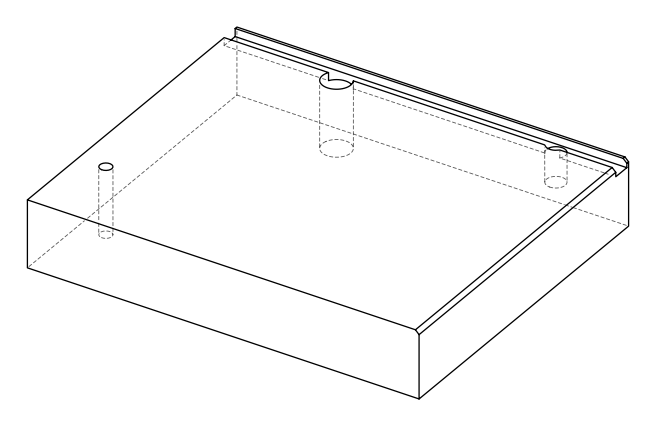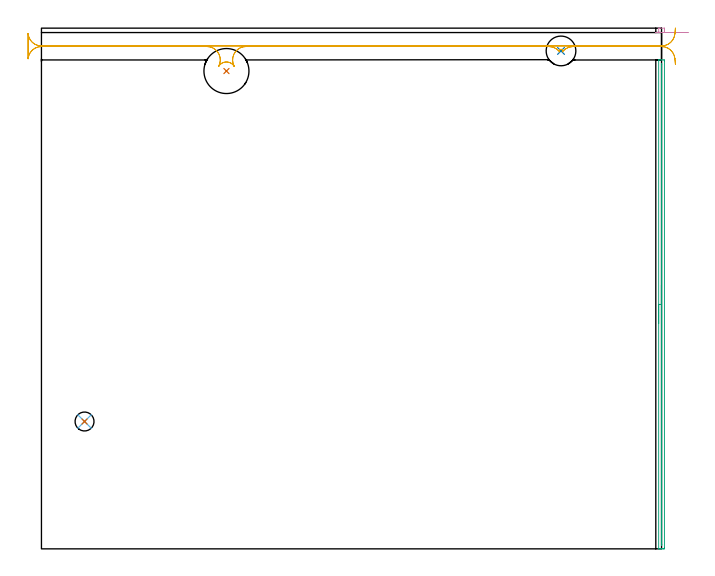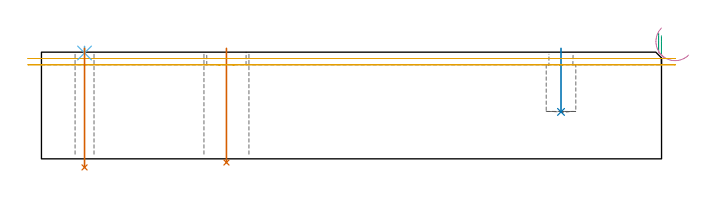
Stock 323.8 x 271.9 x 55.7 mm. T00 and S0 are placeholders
(PLAN: 7 operations, 5 tool changes, 8 min)
(1 INDEXABLE_INSERT_DRILL_THROUGH_HOLE_FROM_SOLID | STEP1HOLE_1 | NXT0302_018 | 0.24 min | 24140 mm3)
(2 INDEXABLE_INSERT_DRILL_BLIND_HOLE_FROM_SOLID | STEP1POCKET | NXT0302_002 | 0.13 min | 5845 mm3)
(3 AREA_MILL | FG_CHAMFER_SURFACE | UGT0205_001 | 4.22 min | 1159 mm3)
(4 AREA_MILL_1 | FG_CHAMFER_SURFACE_1 | UGT0205_001 | 0.18 min | 21 mm3)
(5 MILL_RECTANGULAR_SLOT | SLOT_RECTANGULAR | UGT0201_103 | Follow Part, ap 3.5, ae 75% | 2.95 min | 28901 mm3)
(6 SPOT_DRILL | STEP1HOLE | NXT0321_9005460120000 | 0.03 min | 5 mm3)
(7 DRILL_THROUGH_HOLE_INTO_CENTER | STEP1HOLE | UGT0301_494 | 0.25 min | 4274 mm3)
(TOOL NXT0302_018 | Index. Insert Drill 23.5mm [880-D2350L25-03] | D23.5 PA176 FL71 Z2)
(TOOL NXT0302_002 | Index. Insert Drill 15.5mm [880-D1550L20-05] | D15.5 PA176 FL78 Z2)
(TOOL UGT0205_001 | Chamfer Mill 20 x 3 x 45 deg. | D20 FL50 Z2)
(TOOL UGT0201_103 | End Mill 14 mm | D14 FL19 Z2)
(TOOL NXT0321_9005460120000 | NC Spot Drill, 142deg, 12mm, Carbide, Uncoated | D12 PA142 FL30 Z2)
(TOOL UGT0301_494 | Carbide Drill 9.9 mm | D9.9 PA118 FL87 Z2)
(OP 1 INDEXABLE_INSERT_DRILL_THROUGH_HOLE_FROM_SOLID)
G17 G21 G94 G90
T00 M6
G54
G17 G0 G90 X96.6 Y249.5 S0 M3
G43 Z65.7 H1
G94 G81 G98 Z-1.91 F250. R57.7
G80
M5
M2
(OP 2 INDEXABLE_INSERT_DRILL_BLIND_HOLE_FROM_SOLID)
G17 G21 G94 G90
T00 M6
G54
G17 G0 G90 X271.3 Y260. S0 M3
G43 Z65.7 H1
G94 G81 G98 Z24.5 F250. R57.7
G80
M5
M2
(OP 3 AREA_MILL)
G17 G21 G94 G90
T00 M6
G54
G17 G0 G90 X322.3 Y117.65 S1061 M3
G43 Z65.7 H0
G94 G1 Y117.688 Z64.828 F250.
Y117.802 Z63.963
Y117.991 Z63.112
Y118.253 Z62.28
Y118.587 Z61.474
Y118.99 Z60.7
Y119.458 Z59.964
Y119.99 Z59.272
Y120.579 Z58.629
Y121.222 Z58.039
Y121.914 Z57.508
Y122.65 Z57.04
Y123.424 Z56.637
Y124.23 Z56.303
Y125.062 Z56.041
Y125.913 Z55.852
Y126.778 Z55.738
Y127.65 Z55.7
Y255.152
X322.303 Y255.29 Z55.688
X322.351 Y255.293 Z55.641
X322.703 Y255.3 Z55.296
X323.207 Z54.792
X323.8 Z54.195
X324.989 Z53.008
X325.291 Y255.298 Z52.705
X325.3 Y254.849 Z52.7
Y0.594
X325.299 Y0.451 Z52.701
X325.291 Y0.002 Z52.705
X324.989 Y0. Z53.008
X324.693 Z53.304
X324.096 Z53.9
X323.8 Z54.195
X323.208 Z54.792
X322.703 Z55.296
X322.353 Z55.638
X322.303 Y0.01 Z55.688
X322.3 Y0.148 Z55.7
Y127.65
X323.714 Z54.286
Y253.009
X323.716 Y253.094 Z54.284
X323.721 Y253.265 Z54.279
X323.724 Y253.292 Z54.276
X323.73 Y253.295 Z54.27
X323.753 Y253.298 Z54.247
X323.8 Y253.297 Z54.2
X323.853 Y253.291 Z54.147
X323.879 Y253.285 Z54.121
X323.882 Y253.179 Z54.118
X323.885 Y253.008 Z54.115
X323.886 Y2.291 Z54.114
X323.885 Y2.206 Z54.115
X323.879 Y2.035 Z54.121
X323.876 Y2.008 Z54.124
X323.87 Y2.005 Z54.13
X323.847 Y2.002 Z54.153
X323.8 Y2.003 Z54.2
X323.747 Y2.009 Z54.253
X323.721 Y2.014 Z54.279
X323.718 Y2.12 Z54.282
X323.715 Y2.291 Z54.285
X323.714 Y127.65 Z54.286
Y128.522 Z54.324
Y129.386 Z54.438
Y130.238 Z54.626
Y131.07 Z54.889
Y131.876 Z55.223
Y132.65 Z55.625
Y133.386 Z56.094
Y134.078 Z56.625
Y134.721 Z57.215
Y135.31 Z57.858
Y135.841 Z58.55
Y136.31 Z59.286
Y136.713 Z60.06
Y137.047 Z60.866
Y137.309 Z61.698
Y137.498 Z62.549
Y137.612 Z63.414
Y137.65 Z64.286
G0 Z65.7
M5
M2
(OP 4 AREA_MILL_1)
G17 G21 G94 G90
T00 M6
G54
G17 G0 G90 X337.942 Y269.599 S1061 M3
G43 Z65.7 H0
Z54.197
G94 G1 X337.299 Z53.608 F250.
X336.607 Z53.077
X335.871 Z52.608
X335.097 Y269.6 Z52.205
X334.291 Z51.872
X333.459 Z51.609
X332.608 Z51.42
X331.743 Z51.307
X330.871 Z51.268
X330. Z51.307
X329.135 Z51.42
X328.283 Z51.609
X327.451 Z51.872
X326.645 Z52.205
X325.871 Z52.608
X325.135 Z53.077
X324.443 Z53.608
X323.8 Z54.197
X322.692 Y269.601 Z55.305
X322.305 Y269.61 Z55.691
X322.3 Y269.881 Z55.7
Y271.619
X322.305 Y271.89 Z55.69
X322.692 Y271.9 Z55.304
X325.268 Z52.73
X325.292 Y271.897 Z52.706
X325.297 Y271.619 Z52.703
X325.3 Y271.028 Z52.7
Y270.159
X325.298 Y269.881 Z52.702
X325.292 Y269.603 Z52.706
X325.269 Y269.6 Z52.73
X323.8 Z54.197
X323.21 Z54.84
X322.679 Z55.532
X322.21 Z56.268
X321.807 Z57.041
X321.472 Z57.847
X321.21 Z58.679
X321.02 Z59.531
X320.906 Z60.395
X320.868 Z61.267
X320.905 Z62.139
X321.019 Z63.004
X321.207 Z63.855
X321.469 Z64.688
X321.802 Z65.494
X322.205 Z66.268
X322.673 Z67.004
X323.204 Z67.696
X323.793 Z68.34
M5
M2
(OP 5 MILL_RECTANGULAR_SLOT)
G17 G21 G94 G90
T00 M6
G54
G17 G0 G90 X331.047 Y271.94 S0 M3
G43 Z65.7 H0
Z52.4
G94 G1 X330.77 Y268.952 F250.
G2 X323.8 Y262.6 R7. F500.
G1 X0.
G2 X-6.97 Y268.953 R7.
G1 X-7.
Y255.947
X-6.97
G2 X0. Y262.3 R7.
G1 X86.381
G2 X92.583 Y252.054 R7.
G1 X92.591 Y252.048
G2 X100.609 Y252.048 R4.75
G1 X100.617 Y252.054
G2 X106.819 Y262.3 R7.
G1 X265.013
G2 X270.544 Y259.589 R7.
G1 X270.553 Y259.594
G2 X272.047 Y259.594 R-0.85
G1 X272.056 Y259.589
G2 X277.587 Y262.3 R7.
G1 X323.8
G2 X330.77 Y255.948 R7.
G1 X331.047 Y252.96 F250.
G0 Y271.94 Z49.1
G1 X330.77 Y268.952
G2 X323.8 Y262.6 R7. F500.
G1 X0.
G2 X-6.97 Y268.953 R7.
G1 X-7.
Y255.947
X-6.97
G2 X0. Y262.3 R7.
G1 X86.381
G2 X92.583 Y252.054 R7.
G1 X92.591 Y252.048
G2 X100.609 Y252.048 R4.75
G1 X100.617 Y252.054
G2 X106.819 Y262.3 R7.
G1 X265.013
G2 X270.544 Y259.589 R7.
G1 X270.553 Y259.594
G2 X272.047 Y259.594 R-0.85
G1 X272.056 Y259.589
G2 X277.587 Y262.3 R7.
G1 X323.8
G2 X330.77 Y255.948 R7.
G1 X331.047 Y252.96 F250.
G0 Z65.7
M5
M2
(OP 6 SPOT_DRILL)
G17 G21 G94 G90
T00 M6
G54
G17 G0 G90 X22.5 Y66.5 S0 M3
G43 Z65.7 H0
G94 G81 G98 Z55.274 F250. R58.7
G80
M5
M2
(OP 7 DRILL_THROUGH_HOLE_INTO_CENTER)
G17 G21 G94 G90
T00 M6
G54
G17 G0 G90 X22.5 Y66.5 S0 M3
G43 Z65.7 H0
G94 G73 G98 Z-4.474 F250. Q8.596 R57.7
G80
M5
M2
